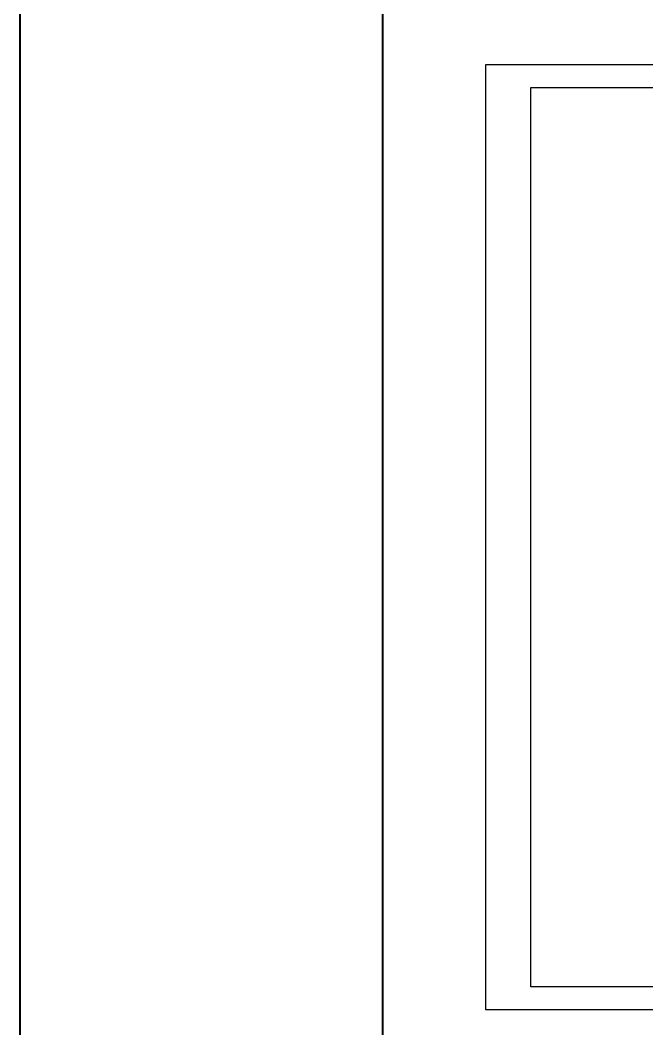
# Model space of a CAD drawing. Header units: millimetres. Extents: x 886808 to 1650903, y -1008069 to 230892.
# Drawn here: x 886808 to 926097, y -519896 to -456695 of the extents above; entities that cross this region are included whole.
import ezdxf

# ---------------------------------------------------------------- set-up
doc = ezdxf.new("R2010")
doc.units = ezdxf.units.MM
doc.layers.add('01- NET TUONG- 242', color=242, linetype='Continuous', lineweight=40)
doc.layers.add('A-Wall', color=113, linetype='Continuous', lineweight=30)

msp = doc.modelspace()

# ---------------------------------------------------------------- linework, layer by layer
at = {"layer": '01- NET TUONG- 242', "transparency": 33554636}
for points in [[(1196562.8, -1008069.4), (886808, -1008069.4), (886808, 230891.7), (1196562.8, 230891.7)], [(909555, -328304.5), (1078331.5, -328304.5), (1078331.5, -596476.5), (909555, -596476.5)]]:
    msp.add_lwpolyline(points, close=True, dxfattribs=at)
at = {"layer": 'A-Wall', "linetype": 'Continuous', "transparency": 33554636}
for p, q in [((918816.7, -460913.8), (998270.2, -460913.8)), ((918816.7, -517271.1), (918816.7, -460913.8)), ((998270.2, -517271.1), (918816.7, -517271.1))]:
    msp.add_line(p, q, dxfattribs=at)
at = {"layer": 'Defpoints', "transparency": 33554636}
msp.add_lwpolyline([(915979, -518689.9), (999689.1, -518689.9), (999689.1, -459495), (915979, -459495)], close=True, dxfattribs=at)

doc.saveas('drawing.dxf')
